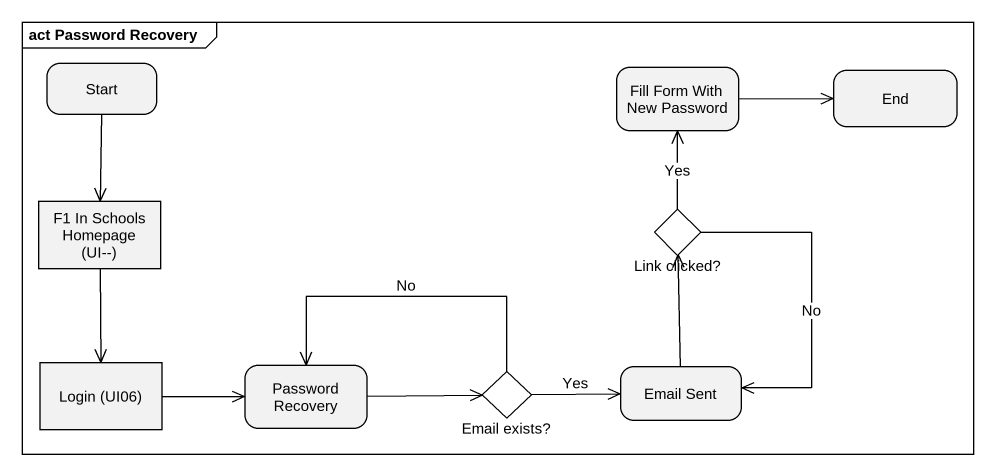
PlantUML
@startuml
mainframe act Password Recovery
hide empty description
state "Start" as Start_
state "Fill Form With New Password" as Fill_Form_With_New_Password
state "End" as End_
state "F1 In Schools Homepage (UI--)" as F1_In_Schools_Homepage_UI <<object>>
state "Link clicked?" as Link_clicked <<choice>>
state "Login (UI06)" as Login_UI06 <<object>>
state "Password Recovery" as Password_Recovery
state "Email exists?" as Email_exists <<choice>>
state "Email Sent" as Email_Sent
Start_ --> F1_In_Schools_Homepage_UI
Fill_Form_With_New_Password -right-> End_
F1_In_Schools_Homepage_UI --> Login_UI06
Link_clicked -up-> Fill_Form_With_New_Password : Yes
Link_clicked --> Email_Sent : No
Login_UI06 -right-> Password_Recovery
Password_Recovery -right-> Email_exists
Email_exists -left-> Password_Recovery : No
Email_exists -right-> Email_Sent : Yes
Email_Sent -up-> Link_clicked
@enduml
